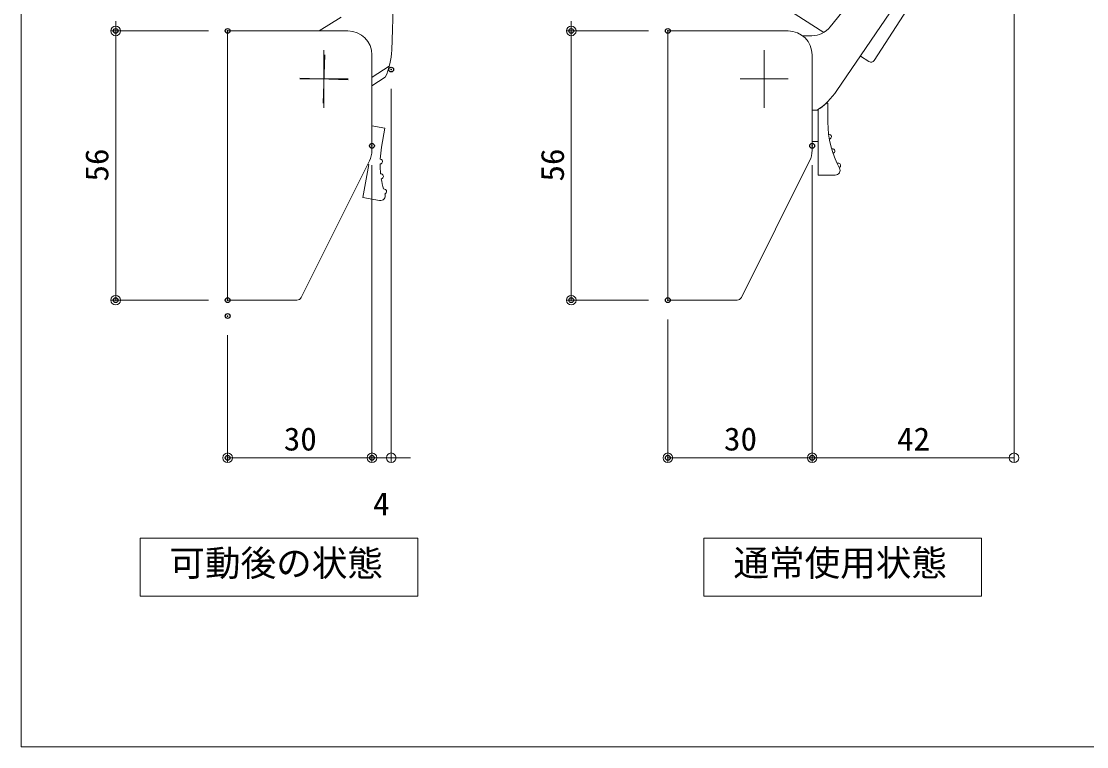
# Model space of a CAD drawing. Units: millimetres, scale not verified. Extents: x -401 to 399, y -277 to 277.
# Drawn here: x -401.1 to -179.6, y -277 to -126.1 of the extents above; entities that cross this region are included whole.
import ezdxf
from ezdxf.enums import TextEntityAlignment as Align

# ---------------------------------------------------------------- set-up
doc = ezdxf.new("R2010")
doc.units = ezdxf.units.MM
doc.header["$LTSCALE"] = 2
doc.header["$PDMODE"] = 32
doc.header["$PDSIZE"] = 1
doc.linetypes.add('CHAIN2', pattern=[12, 9, -1, 1, -1])
doc.layers.add('0-0_moji', color=2, linetype='Continuous')
doc.layers.add('0-9_DEFPOINTS', color=7, linetype='Continuous')
for name, color, linetype, lineweight in [('0-1_zumenwaku', 6, 'Continuous', 9), ('0-2_1', 3, 'Continuous', 9), ('0-5_center', 5, 'Continuous', 9), ('0-6_0', 7, 'Continuous', 9), ('0-8_sunpou', 1, 'Continuous', 9), ('0-A_アームC', 1, 'CHAIN2', 9), ('0-B_アームL', 7, 'Continuous', 9), ('1-2_3', 2, 'Continuous', 9)]:
    doc.layers.add(name, color=color, linetype=linetype, lineweight=lineweight)
doc.styles.add('ＭＳ ゴシック', font='')
doc.styles.add('ＭＳ Ｐゴシック', font='')
doc.styles.get('ＭＳ ゴシック').set_extended_font_data('MS Gothic')
doc.styles.get('ＭＳ Ｐゴシック').set_extended_font_data('MS PGothic')

# ---------------------------------------------------------------- blocks, each defined once
blk = doc.blocks.new('_ORIGIN')
at = {"layer": '0-6_0', "color": 1}
blk.add_line((0, 0), (-2, 0), dxfattribs=at)
blk.add_circle((0, 0), 1, dxfattribs=at)

msp = doc.modelspace()

# ---------------------------------------------------------------- linework, layer by layer
at = {"layer": '0-1_zumenwaku'}
msp.add_lwpolyline([(-401.087, -277.017), (398.913, -277.017), (398.913, 276.983), (-401.087, 276.983)], close=True, dxfattribs=at)
at = {"layer": '0-2_1', "color": 4}
for p, q in [((-223.738, -134.273), (-196.003, -91.236)), ((-254.852, -115.173), (-234.237, -128.459)), ((-226.633, -133.359), (-224.844, -134.512))]:
    msp.add_line(p, q, dxfattribs=at)
msp.add_arc((-224.411, -133.84), 0.8, 237.2, 327.2, dxfattribs=at)
at = {"layer": '0-5_center', "linetype": 'CHAIN2'}
for p, q in [((-338.183, -144.133), (-338.183, -132.133)), ((-246.652, -144.133), (-246.652, -132.133)), ((-343.155, -138.133), (-333.155, -138.133)), ((-251.624, -138.133), (-241.624, -138.133))]:
    msp.add_line(p, q, dxfattribs=at)
at = {"layer": '0-6_0'}
for p, q in [((-358.183, -128.133), (-333.183, -128.133)), ((-266.652, -128.133), (-241.652, -128.133)), ((-328.183, -152.953), (-328.183, -133.133)), ((-236.652, -152.953), (-236.652, -133.133)), ((-233.379, -143.133), (-233.705, -143.133)), ((-233.379, -147.133), (-233.379, -143.133)), ((-328.183, -152.953), (-328.183, -144.633)), ((-236.652, -152.953), (-236.652, -144.633)), ((-235.379, -158.133), (-235.379, -144.492)), ((-325.482, -148.371), (-328.183, -147.895)), ((-326.177, -152.311), (-325.482, -148.371)), ((-233.153, -149.633), (-233.223, -149.633)), ((-328.183, -152.953), (-328.183, -151.133)), ((-236.652, -152.953), (-236.652, -151.133)), ((-235.379, -151.133), (-236.652, -151.133)), ((-232.458, -152.633), (-232.608, -152.633)), ((-326.388, -154.812), (-326.457, -154.8)), ((-342.906, -183.58), (-328.71, -155.189)), ((-330.057, -162.796), (-328.841, -155.902)), ((-328.841, -155.902), (-329.049, -155.866)), ((-251.375, -183.58), (-237.179, -155.189)), ((-231.24, -155.633), (-231.483, -155.633)), ((-326.225, -157.887), (-326.373, -157.861)), ((-235.379, -158.133), (-231.846, -158.133)), ((-325.546, -161.053), (-325.786, -161.011)), ((-330.057, -162.796), (-326.577, -163.41))]:
    msp.add_line(p, q, dxfattribs=at)
for points in [[(-358.183, -128.133), (-358.183, -184.133), (-343.801, -184.133)], [(-266.652, -128.133), (-266.652, -184.133), (-252.27, -184.133)]]:
    msp.add_lwpolyline(points, dxfattribs=at)
for centre, radius, start, end in [((-333.183, -133.133), 5, 0, 90), ((-241.652, -133.133), 5, 0, 90), ((-243.879, -132.133), 15, 304.51811, 312.83343), ((-213.379, -147.133), 20, 180, 208.43689), ((-233.153, -150.133), 0.5, 279.34314, 90), ((-306.481, -155.783), 20, 170, 177.18076), ((-232.458, -153.133), 0.5, 288.17382, 90), ((-333.183, -152.953), 5, 333.43495, 0), ((-333.183, -152.953), 5, 333.43495, 0), ((-326.475, -155.304), 0.5, 269.34314, 80), ((-241.652, -152.953), 5, 333.43495, 0), ((-241.652, -152.953), 5, 333.43495, 0), ((-306.481, -155.783), 20, 180.05936, 185.96201), ((-231.846, -157.133), 1, 270, 28.43689), ((-231.24, -156.133), 0.5, 297.4599, 90), ((-326.312, -158.379), 0.5, 278.17382, 80), ((-306.481, -155.783), 20, 188.89003, 195.15066), ((-325.633, -161.545), 0.5, 287.4599, 80), ((-326.403, -162.425), 1, 260, 18.43689), ((-306.481, -155.783), 20, 198.17612, 198.43689), ((-343.801, -183.133), 1, 270, 333.43495), ((-252.27, -183.133), 1, 270, 333.43495)]:
    msp.add_arc(centre, radius, start, end, dxfattribs=at)
at = {"layer": '0-8_sunpou'}
for p, q in [((-194.679, -85.133), (-194.679, -217.927)), ((-362.183, -128.133), (-382.467, -128.133)), ((-362.183, -128.133), (-382.467, -128.133)), ((-270.652, -128.133), (-287.739, -128.133)), ((-270.652, -128.133), (-287.739, -128.133)), ((-381.467, -130.133), (-381.467, -182.133)), ((-286.739, -130.133), (-286.739, -182.133)), ((-324.179, -140.175), (-324.179, -217.927)), ((-328.183, -156.043), (-328.183, -217.927)), ((-328.183, -156.043), (-328.183, -217.927)), ((-236.652, -156.043), (-236.652, -217.927)), ((-236.652, -156.043), (-236.652, -217.927)), ((-362.183, -184.133), (-382.467, -184.133)), ((-270.652, -184.133), (-287.739, -184.133)), ((-266.652, -188.133), (-266.652, -217.927)), ((-358.183, -191.437), (-358.183, -217.927)), ((-330.183, -216.927), (-356.183, -216.927)), ((-330.183, -216.927), (-332.183, -216.927)), ((-324.179, -216.927), (-328.183, -216.927)), ((-322.179, -216.927), (-320.179, -216.927)), ((-238.652, -216.927), (-264.652, -216.927)), ((-196.679, -216.927), (-234.652, -216.927))]:
    msp.add_line(p, q, dxfattribs=at)
at = {"layer": '0-9_DEFPOINTS'}
for p in [(-381.467, -128.133), (-358.183, -128.133), (-286.739, -128.133), (-266.652, -128.133), (-324.179, -136.175), (-328.183, -152.043), (-236.652, -152.043), (-381.467, -184.133), (-358.183, -184.133), (-286.739, -184.133), (-266.652, -184.133), (-358.183, -187.437), (-358.183, -216.927), (-328.183, -216.927), (-266.652, -216.927), (-236.652, -216.927)]:
    msp.add_point(p, dxfattribs=at)
at = {"layer": '0-A_アームC'}
for p, q in [((-337.994, -133.136), (-338.315, -143.131)), ((-343.152, -137.973), (-333.157, -138.294))]:
    msp.add_line(p, q, dxfattribs=at)
at = {"layer": '0-B_アームL'}
for p, q in [((-324.08, -132.126), (-322.789, -95.134)), ((-214.843, -104.905), (-232.879, -127.305)), ((-231.516, -140.555), (-210.732, -109.926)), ((-334.586, -125.24), (-339.13, -128.097)), ((-236.744, -129.133), (-238.652, -129.133)), ((-324.582, -135.487), (-328.165, -137.74)), ((-325.398, -137.772), (-328.223, -139.548)), ((-235.637, -144.633), (-236.652, -144.633))]:
    msp.add_line(p, q, dxfattribs=at)
for centre, radius, start, end in [((-236.744, -124.133), 5, 270, 320.62369), ((-339.071, -131.603), 15, 335.71731, 358.00119), ((-243.928, -132.133), 15, 303.55731, 325.84119)]:
    msp.add_arc(centre, radius, start, end, dxfattribs=at)
at = {"layer": '1-2_3'}
for points in [[(-376.37, -233.644), (-318.66, -233.644), (-318.66, -245.72), (-376.37, -245.72)], [(-259.158, -233.644), (-201.448, -233.644), (-201.448, -245.72), (-259.158, -245.72)]]:
    msp.add_lwpolyline(points, close=True, dxfattribs=at)

# ---------------------------------------------------------------- block references
at = {"layer": '0-8_sunpou'}
for p, rotation in [((-381.467, -128.133), 270), ((-286.739, -128.133), 270), ((-381.467, -128.133), 90), ((-286.739, -128.133), 90), ((-381.467, -184.133), 270), ((-286.739, -184.133), 270), ((-358.183, -216.927), 180), ((-324.179, -216.927), 180), ((-266.652, -216.927), 180), ((-236.652, -216.927), 180)]:
    msp.add_blockref('_ORIGIN', p, dxfattribs=dict(at, rotation=rotation))
for p in [(-328.183, -216.927), (-328.183, -216.927), (-236.652, -216.927), (-194.679, -216.927)]:
    msp.add_blockref('_ORIGIN', p, dxfattribs=at)

# ---------------------------------------------------------------- texts
at = {"layer": '0-0_moji', "style": 'ＭＳ Ｐゴシック'}
for s, p in [('可動後の状態', (-370.29, -243.17)), ('通常使用状態', (-253.021, -243.128))]:
    msp.add_text(s, height=5.425, dxfattribs=at).set_placement(p, align=Align.BOTTOM_LEFT)
at = {"layer": '0-8_sunpou', "color": 2, "style": 'ＭＳ ゴシック', "width": 1.05}
for p in [(-381.542, -159.466), (-286.814, -159.466)]:
    msp.add_text('56', height=4.809, rotation=90, dxfattribs=at).set_placement(p, align=Align.BOTTOM_LEFT)
for s, p in [('30', (-346.516, -216.852)), ('30', (-254.985, -216.852)), ('42', (-218.999, -216.852)), ('4', (-327.931, -230.352))]:
    msp.add_text(s, height=4.809, dxfattribs=at).set_placement(p, align=Align.BOTTOM_LEFT)

doc.saveas('drawing.dxf')
